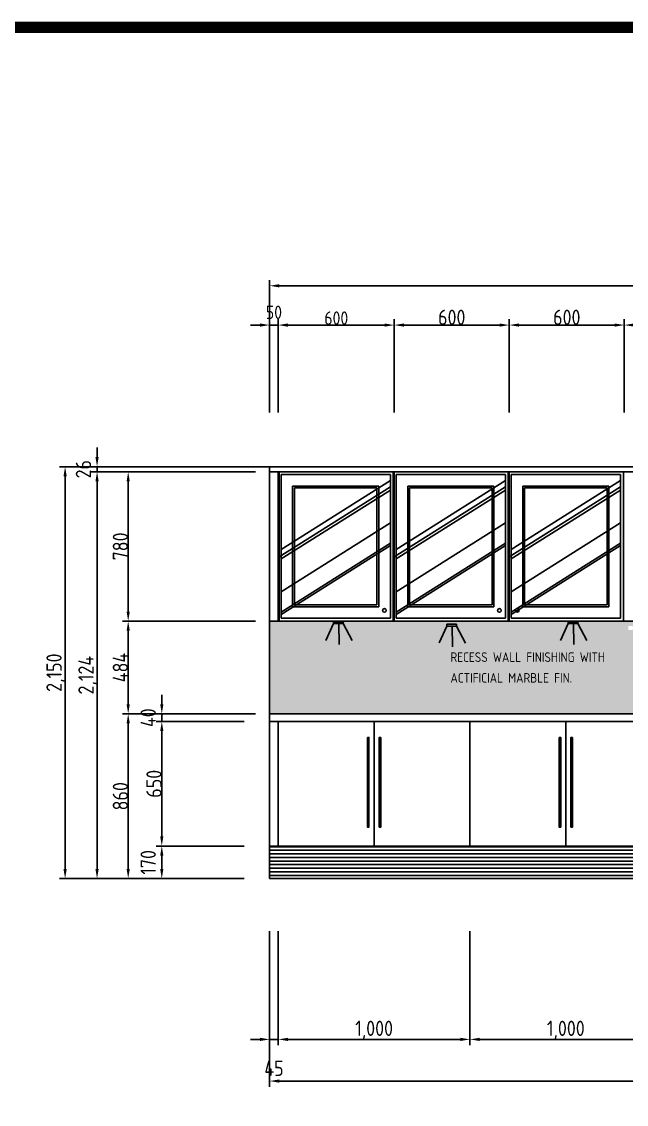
# Model space of a CAD drawing. Extents: x 0 to 79700, y -68 to 28499.
# Drawn here: x 59089 to 62243, y 12161 to 17812 of the extents above; entities that cross this region are included whole.
import ezdxf

# ---------------------------------------------------------------- set-up
doc = ezdxf.new("R2010")
doc.units = 0
doc.header["$LTSCALE"] = 50
doc.header["$MEASUREMENT"] = 0
doc.header["$PDMODE"] = 3
doc.linetypes.add('BORDER2', pattern=[0.875, 0.25, -0.125, 0.25, -0.125, 0, -0.125])
doc.linetypes.add('DASHDOT', pattern=[1, 0.5, -0.25, 0, -0.25])
doc.layers.get('0').update_dxf_attribs({"linetype": 'CONTINUOUS'})
doc.layers.get('DEFPOINTS').update_dxf_attribs({"linetype": 'CONTINUOUS'})
for name, color, linetype in [('A1', 11, 'CONTINUOUS'), ('A4', 62, 'CONTINUOUS'), ('ACC', 40, 'DASHDOT'), ('AQE', 20, 'CONTINUOUS'), ('BASE', 2, 'CONTINUOUS'), ('V', 4, 'CONTINUOUS')]:
    doc.layers.add(name, color=color, linetype=linetype)
doc.styles.get("Standard").update_dxf_attribs({"font": 'architxt.shx'})
doc.dimstyles.new('STANDARD$0', dxfattribs={"dimscale": 0, "dimtxt": 80, "dimasz": 50, "dimexe": 30, "dimexo": 150, "dimtad": 3, "dimdec": 0, "dimdsep": 46, "dimlunit": 6, "dimtxsty": 'Standard', "dimcen": 80, "dimclrd": 254, "dimclre": 254, "dimadec": 0, "dimazin": 0, "dimtfac": 1, "dimtdec": 0, "dimtmove": 2, "dimatfit": 3, "dimfxl": 1, "dimtolj": 1, "dimtzin": 0, "dimarcsym": 0})

# ---------------------------------------------------------------- blocks, each defined once
blk = doc.blocks.new('2001')
at = {"color": 60, "ltscale": 200}
for p, q in [((-7.1, 47), (42.9, 47)), ((-7.1, 47), (-7.1, 37)), ((-7.1, 47), (-7.1, 47)), ((-7.1, 47), (-7.1, 47)), ((42.9, 47), (42.9, 37))]:
    blk.add_line(p, q, dxfattribs=at)
at = {"color": 70, "ltscale": 200}
blk.add_line((-7.1, 37), (42.9, 37), dxfattribs=at)
at = {"layer": 'ACC', "color": 21, "linetype": 'BORDER2', "ltscale": 50}
for p, q in [((-7.1, 37), (-47.3, -51)), ((20.9, 37.3), (22.7, -72)), ((42.9, 37), (90.1, -51.9))]:
    blk.add_line(p, q, dxfattribs=at)
blk = doc.blocks.new('*D545')
at = {"color": 254, "lineweight": -2, "transparency": 16777216}
for p, q in [((60382.8, 13065.2), (60382.8, 12470)), ((60427.8, 13065.2), (60427.8, 12470)), ((60332.8, 12500), (60282.8, 12500)), ((60382.8, 12500), (60427.8, 12500)), ((60477.8, 12500), (60527.8, 12500))]:
    blk.add_line(p, q, dxfattribs=at)
at = {"color": 254, "transparency": 16777216}
for points in [[(60332.8, 12508.3), (60332.8, 12491.7), (60382.8, 12500)], [(60477.8, 12508.3), (60477.8, 12491.7), (60427.8, 12500)]]:
    blk.add_solid(points, dxfattribs=at)
at = {"layer": 'DEFPOINTS', "color": 0, "transparency": 16777216}
for p in [(60382.8, 13215.2), (60427.8, 13215.2), (60427.8, 12500)]:
    blk.add_point(p, dxfattribs=at)
at = {"color": 0, "transparency": 16777216, "insert": (60405.3, 12349.1), "char_height": 80, "attachment_point": 5}
blk.add_mtext('\\A1;45', dxfattribs=at)
blk = doc.blocks.new('*D546')
at = {"color": 254, "lineweight": -2, "transparency": 16777216}
for p, q in [((60427.8, 13065.2), (60427.8, 12470)), ((61427.8, 13065.2), (61427.8, 12470)), ((60477.8, 12500), (61377.8, 12500))]:
    blk.add_line(p, q, dxfattribs=at)
at = {"color": 254, "transparency": 16777216}
for points in [[(60477.8, 12508.3), (60477.8, 12491.7), (60427.8, 12500)], [(61377.8, 12508.3), (61377.8, 12491.7), (61427.8, 12500)]]:
    blk.add_solid(points, dxfattribs=at)
at = {"layer": 'DEFPOINTS', "color": 0, "transparency": 16777216}
for p in [(60427.8, 13215.2), (61427.8, 13215.2), (61427.8, 12500)]:
    blk.add_point(p, dxfattribs=at)
at = {"color": 0, "transparency": 16777216, "insert": (60927.8, 12548.3), "char_height": 80, "attachment_point": 5}
blk.add_mtext('\\A1;1,000', dxfattribs=at)
blk = doc.blocks.new('*D547')
at = {"color": 254, "lineweight": -2, "transparency": 16777216}
for p, q in [((61427.8, 13065.2), (61427.8, 12470)), ((62427.8, 13065.2), (62427.8, 12470)), ((61477.8, 12500), (62377.8, 12500))]:
    blk.add_line(p, q, dxfattribs=at)
at = {"color": 254, "transparency": 16777216}
for points in [[(61477.8, 12508.3), (61477.8, 12491.7), (61427.8, 12500)], [(62377.8, 12508.3), (62377.8, 12491.7), (62427.8, 12500)]]:
    blk.add_solid(points, dxfattribs=at)
at = {"layer": 'DEFPOINTS', "color": 0, "transparency": 16777216}
for p in [(61427.8, 13215.2), (62427.8, 13215.2), (62427.8, 12500)]:
    blk.add_point(p, dxfattribs=at)
at = {"color": 0, "transparency": 16777216, "insert": (61927.8, 12548.3), "char_height": 80, "attachment_point": 5}
blk.add_mtext('\\A1;1,000', dxfattribs=at)
blk = doc.blocks.new('*D554')
at = {"color": 254, "lineweight": -2, "transparency": 16777216}
for p, q in [((60382.8, 13065.2), (60382.8, 12252.4)), ((65512.8, 13065.2), (65512.8, 12252.4)), ((60432.8, 12282.4), (65462.8, 12282.4))]:
    blk.add_line(p, q, dxfattribs=at)
at = {"color": 254, "transparency": 16777216}
for points in [[(60432.8, 12290.8), (60432.8, 12274.1), (60382.8, 12282.4)], [(65462.8, 12290.8), (65462.8, 12274.1), (65512.8, 12282.4)]]:
    blk.add_solid(points, dxfattribs=at)
at = {"layer": 'DEFPOINTS', "color": 0, "transparency": 16777216}
for p in [(60382.8, 13215.2), (65512.8, 13215.2), (65512.8, 12282.4)]:
    blk.add_point(p, dxfattribs=at)
at = {"color": 0, "transparency": 16777216, "insert": (62947.8, 12330.7), "char_height": 80, "attachment_point": 5}
blk.add_mtext('\\A1;5,130', dxfattribs=at)
blk = doc.blocks.new('*D555')
at = {"color": 254, "lineweight": -2, "transparency": 16777216}
for p, q in [((61032.8, 15772), (61032.8, 16258.6)), ((61082.8, 16228.6), (61582.8, 16228.6)), ((61632.8, 15772), (61632.8, 16258.6))]:
    blk.add_line(p, q, dxfattribs=at)
at = {"color": 254, "transparency": 16777216}
for points in [[(61082.8, 16236.9), (61082.8, 16220.3), (61032.8, 16228.6)], [(61582.8, 16236.9), (61582.8, 16220.3), (61632.8, 16228.6)]]:
    blk.add_solid(points, dxfattribs=at)
at = {"layer": 'DEFPOINTS', "color": 0, "transparency": 16777216}
for p in [(61632.8, 16228.6), (61032.8, 15622), (61632.8, 15622)]:
    blk.add_point(p, dxfattribs=at)
at = {"color": 0, "transparency": 16777216, "insert": (61332.8, 16269.2), "char_height": 80, "attachment_point": 5}
blk.add_mtext('\\A1;600', dxfattribs=at)
blk = doc.blocks.new('*D556')
at = {"color": 254, "lineweight": -2, "transparency": 16777216}
for p, q in [((61632.8, 15772), (61632.8, 16258.6)), ((61682.8, 16228.6), (62182.8, 16228.6)), ((62232.8, 15772), (62232.8, 16258.6))]:
    blk.add_line(p, q, dxfattribs=at)
at = {"color": 254, "transparency": 16777216}
for points in [[(61682.8, 16236.9), (61682.8, 16220.3), (61632.8, 16228.6)], [(62182.8, 16236.9), (62182.8, 16220.3), (62232.8, 16228.6)]]:
    blk.add_solid(points, dxfattribs=at)
at = {"layer": 'DEFPOINTS', "color": 0, "transparency": 16777216}
for p in [(62232.8, 16228.6), (61632.8, 15622), (62232.8, 15622)]:
    blk.add_point(p, dxfattribs=at)
at = {"color": 0, "transparency": 16777216, "insert": (61932.8, 16269.2), "char_height": 80, "attachment_point": 5}
blk.add_mtext('\\A1;600', dxfattribs=at)
blk = doc.blocks.new('*D557')
at = {"color": 254, "lineweight": -2, "transparency": 16777216}
for p, q in [((62232.8, 15772), (62232.8, 16258.6)), ((62282.8, 16228.6), (62782.8, 16228.6)), ((62832.8, 15772), (62832.8, 16258.6))]:
    blk.add_line(p, q, dxfattribs=at)
at = {"color": 254, "transparency": 16777216}
for points in [[(62282.8, 16236.9), (62282.8, 16220.3), (62232.8, 16228.6)], [(62782.8, 16236.9), (62782.8, 16220.3), (62832.8, 16228.6)]]:
    blk.add_solid(points, dxfattribs=at)
at = {"layer": 'DEFPOINTS', "color": 0, "transparency": 16777216}
for p in [(62832.8, 16228.6), (62232.8, 15622), (62832.8, 15622)]:
    blk.add_point(p, dxfattribs=at)
at = {"color": 0, "transparency": 16777216, "insert": (62532.8, 16269.2), "char_height": 80, "attachment_point": 5}
blk.add_mtext('\\A1;600', dxfattribs=at)
blk = doc.blocks.new('*D563')
at = {"color": 254, "lineweight": -2, "transparency": 16777216}
for p, q in [((60382.8, 15772), (60382.8, 16463.6)), ((65512.8, 15772), (65512.8, 16463.6)), ((60432.8, 16433.6), (65462.8, 16433.6))]:
    blk.add_line(p, q, dxfattribs=at)
at = {"color": 254, "transparency": 16777216}
for points in [[(60432.8, 16441.9), (60432.8, 16425.3), (60382.8, 16433.6)], [(65462.8, 16441.9), (65462.8, 16425.3), (65512.8, 16433.6)]]:
    blk.add_solid(points, dxfattribs=at)
at = {"layer": 'DEFPOINTS', "color": 0, "transparency": 16777216}
for p in [(65512.8, 16433.6), (60382.8, 15622), (65512.8, 15622)]:
    blk.add_point(p, dxfattribs=at)
at = {"color": 0, "transparency": 16777216, "insert": (62947.8, 16481.8), "char_height": 80, "attachment_point": 5}
blk.add_mtext('\\A1;5,130', dxfattribs=at)
blk = doc.blocks.new('*D564')
at = {"color": 254, "lineweight": -2, "transparency": 16777216}
for p, q in [((60249.3, 13509.2), (59790.2, 13509.2)), ((59820.2, 13389.2), (59820.2, 13459.2)), ((60249.3, 13339.2), (59790.2, 13339.2))]:
    blk.add_line(p, q, dxfattribs=at)
at = {"color": 254, "transparency": 16777216}
for points in [[(59811.9, 13459.2), (59828.6, 13459.2), (59820.2, 13509.2)], [(59811.9, 13389.2), (59828.6, 13389.2), (59820.2, 13339.2)]]:
    blk.add_solid(points, dxfattribs=at)
at = {"layer": 'DEFPOINTS', "color": 0, "transparency": 16777216}
for p in [(59820.2, 13509.2), (60399.3, 13509.2), (60399.3, 13339.2)]:
    blk.add_point(p, dxfattribs=at)
at = {"color": 0, "transparency": 16777216, "insert": (59749.3, 13424.2), "char_height": 80, "attachment_point": 5, "rotation": 90}
blk.add_mtext('\\A1;170', dxfattribs=at)
blk = doc.blocks.new('*D565')
at = {"color": 254, "lineweight": -2, "transparency": 16777216}
for p, q in [((60249.3, 14159.2), (59790.2, 14159.2)), ((59820.2, 13559.2), (59820.2, 14109.2)), ((60249.3, 13509.2), (59790.2, 13509.2))]:
    blk.add_line(p, q, dxfattribs=at)
at = {"color": 254, "transparency": 16777216}
for points in [[(59811.9, 14109.2), (59828.6, 14109.2), (59820.2, 14159.2)], [(59811.9, 13559.2), (59828.6, 13559.2), (59820.2, 13509.2)]]:
    blk.add_solid(points, dxfattribs=at)
at = {"layer": 'DEFPOINTS', "color": 0, "transparency": 16777216}
for p in [(59820.2, 14159.2), (60399.3, 14159.2), (60399.3, 13509.2)]:
    blk.add_point(p, dxfattribs=at)
at = {"color": 0, "transparency": 16777216, "insert": (59779.6, 13834.2), "char_height": 80, "attachment_point": 5, "rotation": 90}
blk.add_mtext('\\A1;650', dxfattribs=at)
blk = doc.blocks.new('*D566')
at = {"color": 254, "lineweight": -2, "transparency": 16777216}
for p, q in [((59820.2, 14249.2), (59820.2, 14299.2)), ((60308.8, 14199.2), (59790.2, 14199.2)), ((59820.2, 14159.2), (59820.2, 14199.2)), ((60249.3, 14159.2), (59790.2, 14159.2)), ((59820.2, 14109.2), (59820.2, 14059.2))]:
    blk.add_line(p, q, dxfattribs=at)
at = {"color": 254, "transparency": 16777216}
for points in [[(59811.9, 14249.2), (59828.6, 14249.2), (59820.2, 14199.2)], [(59811.9, 14109.2), (59828.6, 14109.2), (59820.2, 14159.2)]]:
    blk.add_solid(points, dxfattribs=at)
at = {"layer": 'DEFPOINTS', "color": 0, "transparency": 16777216}
for p in [(59820.2, 14199.2), (60458.8, 14199.2), (60399.3, 14159.2)]:
    blk.add_point(p, dxfattribs=at)
at = {"color": 0, "transparency": 16777216, "insert": (59749.3, 14179.2), "char_height": 80, "attachment_point": 5, "rotation": 90}
blk.add_mtext('\\A1;40', dxfattribs=at)
blk = doc.blocks.new('*D567')
at = {"color": 254, "lineweight": -2, "transparency": 16777216}
for p, q in [((60308.8, 14199.2), (59615, 14199.2)), ((59645, 13389.2), (59645, 14149.2)), ((60249.3, 13339.2), (59615, 13339.2))]:
    blk.add_line(p, q, dxfattribs=at)
at = {"color": 254, "transparency": 16777216}
for points in [[(59636.7, 14149.2), (59653.3, 14149.2), (59645, 14199.2)], [(59636.7, 13389.2), (59653.3, 13389.2), (59645, 13339.2)]]:
    blk.add_solid(points, dxfattribs=at)
at = {"layer": 'DEFPOINTS', "color": 0, "transparency": 16777216}
for p in [(59645, 14199.2), (60458.8, 14199.2), (60399.3, 13339.2)]:
    blk.add_point(p, dxfattribs=at)
at = {"color": 0, "transparency": 16777216, "insert": (59604.4, 13769.2), "char_height": 80, "attachment_point": 5, "rotation": 90}
blk.add_mtext('\\A1;860', dxfattribs=at)
blk = doc.blocks.new('*D568')
at = {"color": 254, "lineweight": -2, "transparency": 16777216}
for p, q in [((60308.8, 14683.2), (59615, 14683.2)), ((59645, 14249.2), (59645, 14633.2)), ((60308.8, 14199.2), (59615, 14199.2))]:
    blk.add_line(p, q, dxfattribs=at)
at = {"color": 254, "transparency": 16777216}
for points in [[(59636.7, 14633.2), (59653.3, 14633.2), (59645, 14683.2)], [(59636.7, 14249.2), (59653.3, 14249.2), (59645, 14199.2)]]:
    blk.add_solid(points, dxfattribs=at)
at = {"layer": 'DEFPOINTS', "color": 0, "transparency": 16777216}
for p in [(59645, 14683.2), (60458.8, 14683.2), (60458.8, 14199.2)]:
    blk.add_point(p, dxfattribs=at)
at = {"color": 0, "transparency": 16777216, "insert": (59604.4, 14441.2), "char_height": 80, "attachment_point": 5, "rotation": 90}
blk.add_mtext('\\A1;484', dxfattribs=at)
blk = doc.blocks.new('*D569')
at = {"color": 254, "lineweight": -2, "transparency": 16777216}
for p, q in [((60308.8, 15463.2), (59615, 15463.2)), ((59645, 14733.2), (59645, 15413.2)), ((60308.8, 14683.2), (59615, 14683.2))]:
    blk.add_line(p, q, dxfattribs=at)
at = {"color": 254, "transparency": 16777216}
for points in [[(59636.7, 15413.2), (59653.3, 15413.2), (59645, 15463.2)], [(59636.7, 14733.2), (59653.3, 14733.2), (59645, 14683.2)]]:
    blk.add_solid(points, dxfattribs=at)
at = {"layer": 'DEFPOINTS', "color": 0, "transparency": 16777216}
for p in [(59645, 15463.2), (60458.8, 15463.2), (60458.8, 14683.2)]:
    blk.add_point(p, dxfattribs=at)
at = {"color": 0, "transparency": 16777216, "insert": (59604.4, 15073.2), "char_height": 80, "attachment_point": 5, "rotation": 90}
blk.add_mtext('\\A1;780', dxfattribs=at)
blk = doc.blocks.new('*D570')
at = {"color": 254, "lineweight": -2, "transparency": 16777216}
for p, q in [((60052.8, 15463.2), (59452.6, 15463.2)), ((59482.6, 13389.2), (59482.6, 15413.2)), ((60052.8, 13339.2), (59452.6, 13339.2))]:
    blk.add_line(p, q, dxfattribs=at)
at = {"color": 254, "transparency": 16777216}
for points in [[(59474.2, 15413.2), (59490.9, 15413.2), (59482.6, 15463.2)], [(59474.2, 13389.2), (59490.9, 13389.2), (59482.6, 13339.2)]]:
    blk.add_solid(points, dxfattribs=at)
at = {"layer": 'DEFPOINTS', "color": 0, "transparency": 16777216}
for p in [(59482.6, 15463.2), (60202.8, 15463.2), (60202.8, 13339.2)]:
    blk.add_point(p, dxfattribs=at)
at = {"color": 0, "transparency": 16777216, "insert": (59434.3, 14401.2), "char_height": 80, "attachment_point": 5, "rotation": 90}
blk.add_mtext('\\A1;2,124', dxfattribs=at)
blk = doc.blocks.new('*D571')
at = {"color": 254, "lineweight": -2, "transparency": 16777216}
for p, q in [((59482.6, 15539.2), (59482.6, 15589.2)), ((60308.8, 15489.2), (59452.6, 15489.2)), ((59482.6, 15463.2), (59482.6, 15489.2)), ((60052.8, 15463.2), (59452.6, 15463.2)), ((59482.6, 15413.2), (59482.6, 15363.2))]:
    blk.add_line(p, q, dxfattribs=at)
at = {"color": 254, "transparency": 16777216}
for points in [[(59474.2, 15539.2), (59490.9, 15539.2), (59482.6, 15489.2)], [(59474.2, 15413.2), (59490.9, 15413.2), (59482.6, 15463.2)]]:
    blk.add_solid(points, dxfattribs=at)
at = {"layer": 'DEFPOINTS', "color": 0, "transparency": 16777216}
for p in [(59482.6, 15489.2), (60458.8, 15489.2), (60202.8, 15463.2)]:
    blk.add_point(p, dxfattribs=at)
at = {"color": 0, "transparency": 16777216, "insert": (59411.6, 15476.2), "char_height": 80, "attachment_point": 5, "rotation": 90}
blk.add_mtext('\\A1;26', dxfattribs=at)
blk = doc.blocks.new('*D572')
at = {"color": 254, "lineweight": -2, "transparency": 16777216}
for p, q in [((60052.8, 15489.2), (59285.9, 15489.2)), ((59315.9, 15439.2), (59315.9, 13389.2)), ((60052.8, 13339.2), (59285.9, 13339.2))]:
    blk.add_line(p, q, dxfattribs=at)
at = {"color": 254, "transparency": 16777216}
for points in [[(59307.5, 15439.2), (59324.2, 15439.2), (59315.9, 15489.2)], [(59307.5, 13389.2), (59324.2, 13389.2), (59315.9, 13339.2)]]:
    blk.add_solid(points, dxfattribs=at)
at = {"layer": 'DEFPOINTS', "color": 0, "transparency": 16777216}
for p in [(60202.8, 15489.2), (59315.9, 13339.2), (60202.8, 13339.2)]:
    blk.add_point(p, dxfattribs=at)
at = {"color": 0, "transparency": 16777216, "insert": (59267.6, 14414.2), "char_height": 80, "attachment_point": 5, "rotation": 90}
blk.add_mtext('\\A1;2,150', dxfattribs=at)
blk = doc.blocks.new('forma3')
blk.add_line((0, 297), (420, 297))
at = {"const_width": 2}
blk.add_lwpolyline([(0, 297), (0, 0), (420, 0), (420, 297)], close=True, dxfattribs=at)

msp = doc.modelspace()

# ---------------------------------------------------------------- hatches: boundary and pattern name
at = {"ltscale": 10}
h = msp.add_hatch(dxfattribs=at)
h.set_pattern_fill('AR-CONC', color=62, scale=30, style=0)
h.set_pattern_definition([(50, (117907.31, -7812.86), (215.17805, -18.82564), [22.5, -247.5]), (355, (117907.3, -7812.86), (-41.6254, 225.65764), [18, -198]), (100.4514, (117925.24, -7814.43), (173.5528, 206.83186), [19.12206, -210.3426]), (46.1842, (117907.3, -7752.86), (320.1723, -49.6557), [33.75, -371.25]), (96.6356, (117934, -7757), (280.3988, 292.2354), [28.683, -315.5139]), (351.1842, (117907.3, -7752.86), (280.3986, 292.2356), [27, -297]), (21, (117937.31, -7767.86), (179.0721, -120.78567), [22.5, -247.5]), (326, (117937.3, -7767.86), (72.9946, 217.545), [18, -198]), (71.4514, (117952.23, -7777.92), (252.0668, 96.75915), [19.12206, -210.3426]), (37.5, (117907.31, -7812.86), (3.64796, 99.86816), [0, -195.6, 0, -201, 0, -198.75]), (7.5, (117907.31, -7812.86), (78.92086, 118.32351), [0, -114.6, 0, -191.1, 0, -75.75]), (327.5, (117840.41, -7812.86), (160.14673, -6.76646), [0, -75, 0, -234, 0, -310.5]), (317.5, (117810.41, -7812.86), (174.95585, 30.0315), [0, -97.5, 0, -155.4, 0, -220.5])])
h.paths.add_polyline_path([(63432.80995, 14683.24471), (61989.86582, 14683.24471), (61989.86582, 14670.34453), (61939.86582, 14670.34453), (61939.86582, 14683.24471), (61627.80995, 14683.24471), (61027.80995, 14683.24471), (60766.1822, 14683.24471), (60766.1822, 14670.34453), (60716.1822, 14670.34453), (60716.1822, 14683.24471), (60427.80995, 14683.24471), (60382.80995, 14683.24471), (60382.80995, 14199.24471), (63432.80995, 14199.24471)])
h.paths.add_polyline_path([(62562.53088, 14639.43187), (62562.53088, 14615.46326), (62555.00855, 14615.46326), (62555.00855, 14639.43187), (62516.9002, 14639.43187), (62516.9002, 14615.46326), (62509.37786, 14615.46326), (62509.37786, 14639.43187), (62369.36082, 14639.43187), (62369.36082, 14615.46326), (62361.83849, 14615.46326), (62361.83849, 14639.43187), (62272.15975, 14639.43187), (62272.15975, 14636.55551), (62253.93552, 14636.55551), (62253.93552, 14657.29818), (62272.15975, 14657.29818), (62272.15975, 14655.43187), (62361.83849, 14655.43187), (62361.83849, 14660.5664), (62369.36082, 14660.5664), (62369.36082, 14655.43187), (62509.37786, 14655.43187), (62509.37786, 14660.5664), (62516.00571, 14660.5664), (62518.5654, 14666.15841), (62518.5654, 14676.15841), (62568.5654, 14676.15841), (62568.5654, 14666.15841), (62574.25961, 14655.43187), (63011.86093, 14655.43187), (63016.77091, 14666.15841), (63016.77091, 14676.15841), (63066.77091, 14676.15841), (63066.77091, 14666.15841), (63072.46512, 14655.43187), (63381.54714, 14655.43187), (63381.54714, 14657.29818), (63399.8914, 14657.29818), (63399.8914, 14636.55551), (63381.54714, 14636.55551), (63381.54714, 14639.43187)], flags=16)
h.paths.add_polyline_path([(61356.90944, 14657.56414), (61306.90944, 14657.56414), (61306.90944, 14667.56414), (61356.90944, 14667.56414)], flags=16)
h.paths.add_polyline_path([(65512.80995, 14683.24471), (64332.80995, 14683.24471), (64332.80995, 14199.24471), (65512.80995, 14199.24471)])
h.paths.add_polyline_path([(64662.53088, 14639.43187), (64662.53088, 14615.46326), (64655.00855, 14615.46326), (64655.00855, 14639.43187), (64629.36574, 14639.43187), (64618.39432, 14615.46326), (64609.37786, 14615.46326), (64609.37786, 14639.43187), (64469.36082, 14639.43187), (64469.36082, 14615.46326), (64461.83849, 14615.46326), (64461.83849, 14639.43187), (64372.15975, 14639.43187), (64372.15975, 14636.55551), (64353.93552, 14636.55551), (64353.93552, 14657.29818), (64372.15975, 14657.29818), (64372.15975, 14655.43187), (64461.83849, 14655.43187), (64461.83849, 14660.5664), (64469.36082, 14660.5664), (64469.36082, 14655.43187), (64609.37786, 14655.43187), (64609.37786, 14660.5664), (64616.9002, 14660.5664), (64616.9002, 14655.43187), (64636.6896, 14655.43187), (64641.59957, 14666.15841), (64641.59957, 14676.15841), (64691.59957, 14676.15841), (64691.59957, 14666.15841), (64697.29378, 14655.43187), (65150.83321, 14655.43187), (65155.74319, 14666.15841), (65155.74319, 14676.15841), (65205.74319, 14676.15841), (65205.74319, 14666.15841), (65211.43739, 14655.43187), (65481.54714, 14655.43187), (65481.54714, 14657.29818), (65499.8914, 14657.29818), (65499.8914, 14636.55551), (65481.54714, 14636.55551), (65481.54714, 14639.43187)], flags=16)
h.paths.add_polyline_path([(61312.27795, 14348.17779), (62235.95845, 14348.17779), (62235.95845, 14424.91952), (61312.27795, 14424.91952)], flags=24)
h.paths.add_polyline_path([(61313.22798, 14456.35124), (62457.07035, 14456.35124), (62457.07035, 14533.09297), (61313.22798, 14533.09297)], flags=24)
h.paths.add_polyline_path([(63299.812, 14559.1937), (64443.65436, 14559.1937), (64443.65436, 14635.93544), (63299.812, 14635.93544)], flags=9)
h.paths.add_polyline_path([(64358.01472, 14348.17779), (65281.69523, 14348.17779), (65281.69523, 14424.91952), (64358.01472, 14424.91952)], flags=24)
h.paths.add_polyline_path([(64358.96475, 14456.35124), (65502.80712, 14456.35124), (65502.80712, 14533.09297), (64358.96475, 14533.09297)], flags=24)
h = msp.add_hatch(dxfattribs=at)
h.set_pattern_fill('ANSI31', color=62, scale=150, angle=315, style=0)
h.set_pattern_definition([(0, (117907.311, -7812.857), (5e-15, 18.75), [])])
h.paths.add_polyline_path([(62971.2833, 13509.24471), (62971.2833, 13339.24471), (63596.80995, 13339.24471), (63596.80995, 13509.24471)])
h.paths.add_polyline_path([(64196.80995, 13509.24471), (64196.80995, 13339.24471), (64787.30995, 13339.24471), (64787.30995, 13509.24471)])
h.paths.add_polyline_path([(65347.30995, 13509.24471), (65347.30995, 13339.24471), (65512.80995, 13339.24471), (65512.80995, 13509.24471)])
h.paths.add_polyline_path([(60382.80995, 13509.24471), (60382.80995, 13339.24471), (62461.02067, 13339.24471), (62461.02067, 13509.24471)])

# ---------------------------------------------------------------- linework, layer by layer
at = {"color": 254, "ltscale": 10}
for p, q in [((60332.80995, 16228.59171), (60282.80995, 16228.59171)), ((60382.80995, 15771.95216), (60382.80995, 16258.59171)), ((60382.80995, 16228.59171), (60427.80995, 16228.59171)), ((60427.80995, 15771.95216), (60427.80995, 16258.59171)), ((60427.80995, 15771.95216), (60427.80995, 16258.59171)), ((60477.80995, 16228.59171), (60982.80995, 16228.59171)), ((60477.80995, 16228.59171), (60527.80995, 16228.59171)), ((61032.80995, 15771.95216), (61032.80995, 16258.59171))]:
    msp.add_line(p, q, dxfattribs=at)
at = {"ltscale": 10}
for p, q in [((59600.85817, 15489.24471), (60382.80995, 15489.24471)), ((65512.80995, 15463.24471), (60382.80995, 15463.24471)), ((65512.80995, 15463.24471), (60382.80995, 15463.24471)), ((60432.80995, 15463.24471), (60432.80995, 14683.24471)), ((61032.80995, 15463.24471), (61032.80995, 14683.24471)), ((61632.80995, 15463.24471), (61632.80995, 14683.24471)), ((63432.80995, 14683.24471), (60382.80995, 14683.24471)), ((65512.80995, 14199.24471), (60382.80995, 14199.24471)), ((65512.80995, 14159.24471), (60382.80995, 14159.24471)), ((60427.80995, 14159.24471), (60427.80995, 13509.24471)), ((60927.80995, 14159.24471), (60927.80995, 13509.24471)), ((61427.80995, 14159.24471), (61427.80995, 13509.24471)), ((61927.80995, 14159.24471), (61927.80995, 13509.24471)), ((64787.30995, 13509.24471), (60382.80995, 13509.24471))]:
    msp.add_line(p, q, dxfattribs=at)
for p, q in [((60427.80995, 15463.24471), (61027.80995, 15463.24471)), ((60427.80995, 15463.24471), (60427.80995, 14683.24471)), ((60427.80995, 15463.24471), (61027.80995, 15463.24471)), ((60427.80995, 15463.24471), (60427.80995, 14683.24471)), ((60427.80995, 15463.24471), (60427.80995, 14683.24471)), ((61027.80995, 15463.24471), (61627.80995, 15463.24471)), ((61027.80995, 15463.24471), (61027.80995, 14683.24471)), ((61027.80995, 15463.24471), (61027.80995, 14683.24471)), ((61027.80995, 15463.24471), (61627.80995, 15463.24471)), ((61027.80995, 15463.24471), (61027.80995, 14683.24471)), ((61027.80995, 15463.24471), (61027.80995, 14683.24471)), ((61627.80995, 15463.24471), (62227.80995, 15463.24471)), ((61627.80995, 15463.24471), (61627.80995, 14683.24471)), ((61627.80995, 15463.24471), (62227.80995, 15463.24471)), ((62227.80995, 15463.24471), (62227.80995, 14683.24471)), ((61627.80995, 14683.24471), (62227.80995, 14683.24471))]:
    msp.add_line(p, q)
at = {"ltscale": 300}
for p, q in [((61627.80995, 15463.24471), (62227.80995, 15463.24471)), ((60427.80995, 14683.24471), (61027.80995, 14683.24471)), ((60427.80995, 14683.24471), (61027.80995, 14683.24471)), ((61027.80995, 14683.24471), (61627.80995, 14683.24471)), ((61027.80995, 14683.24471), (61627.80995, 14683.24471)), ((61627.80995, 14683.24471), (62227.80995, 14683.24471)), ((61627.80995, 14683.24471), (62227.80995, 14683.24471))]:
    msp.add_line(p, q, dxfattribs=at)
at = {"ltscale": 10}
for centre in [(60981.39846, 14739.15629), (61581.39846, 14739.15629), (61674.22145, 14739.15629)]:
    msp.add_circle(centre, 9.42009, dxfattribs=at)
at = {"color": 254, "ltscale": 10}
for points in [[(60332.80995, 16236.92504), (60332.80995, 16220.25838), (60382.80995, 16228.59171)], [(60477.80995, 16236.92504), (60477.80995, 16220.25838), (60427.80995, 16228.59171)], [(60477.80995, 16236.92504), (60477.80995, 16220.25838), (60427.80995, 16228.59171)], [(60982.80995, 16236.92504), (60982.80995, 16220.25838), (61032.80995, 16228.59171)]]:
    msp.add_solid(points, dxfattribs=at)
at = {"layer": 'A1'}
for p, q in [((60442.80995, 15448.24471), (61012.80995, 15448.24471)), ((60442.80995, 14698.24471), (60442.80995, 15448.24471)), ((61012.80995, 15448.24471), (61012.80995, 14698.24471)), ((61042.80995, 15448.24471), (61612.80995, 15448.24471)), ((61042.80995, 14698.24471), (61042.80995, 15448.24471)), ((61612.80995, 15448.24471), (61612.80995, 14698.24471)), ((61642.80995, 15448.24471), (62212.80995, 15448.24471)), ((61642.80995, 14698.24471), (61642.80995, 15448.24471)), ((62212.80995, 15448.24471), (62212.80995, 14698.24471)), ((60502.80995, 15388.24471), (60952.80995, 15388.24471)), ((60502.80995, 14758.24471), (60502.80995, 15388.24471)), ((60512.80995, 15378.24471), (60942.80995, 15378.24471)), ((60512.80995, 14768.24471), (60512.80995, 15378.24471)), ((60942.80995, 15378.24471), (60942.80995, 14768.24471)), ((60952.80995, 15388.24471), (60952.80995, 14758.24471)), ((61102.80995, 15388.24471), (61552.80995, 15388.24471)), ((61102.80995, 14758.24471), (61102.80995, 15388.24471)), ((61112.80995, 15378.24471), (61542.80995, 15378.24471)), ((61112.80995, 14768.24471), (61112.80995, 15378.24471)), ((61542.80995, 15378.24471), (61542.80995, 14768.24471)), ((61552.80995, 15388.24471), (61552.80995, 14758.24471)), ((61702.80995, 15388.24471), (62152.80995, 15388.24471)), ((61702.80995, 14758.24471), (61702.80995, 15388.24471)), ((61712.80995, 15378.24471), (62142.80995, 15378.24471)), ((61712.80995, 14768.24471), (61712.80995, 15378.24471)), ((62142.80995, 15378.24471), (62142.80995, 14768.24471)), ((62152.80995, 15388.24471), (62152.80995, 14758.24471)), ((60952.80995, 14758.24471), (60502.80995, 14758.24471)), ((60942.80995, 14768.24471), (60512.80995, 14768.24471)), ((61552.80995, 14758.24471), (61102.80995, 14758.24471)), ((61542.80995, 14768.24471), (61112.80995, 14768.24471)), ((62152.80995, 14758.24471), (61702.80995, 14758.24471)), ((62142.80995, 14768.24471), (61712.80995, 14768.24471)), ((61012.80995, 14698.24471), (60442.80995, 14698.24471)), ((61612.80995, 14698.24471), (61042.80995, 14698.24471)), ((62212.80995, 14698.24471), (61642.80995, 14698.24471))]:
    msp.add_line(p, q, dxfattribs=at)
at = {"layer": 'A4'}
for p, q in [((60427.80995, 15014.86464), (61012.80995, 15384.33832)), ((60442.80995, 15057.67488), (61012.80995, 15417.67488)), ((61027.80995, 15014.86464), (61612.80995, 15384.33832)), ((61042.80995, 15057.67488), (61612.80995, 15417.67488)), ((61627.80995, 15014.86464), (62212.80995, 15384.33832)), ((61642.80995, 15057.67488), (62212.80995, 15417.67488)), ((60442.80995, 15007.67008), (61012.80995, 15367.67008)), ((61042.80995, 15007.67008), (61612.80995, 15367.67008)), ((61642.80995, 15007.67008), (62212.80995, 15367.67008)), ((60442.80995, 14836.82049), (61012.80995, 15196.82049)), ((61042.80995, 14836.82049), (61612.80995, 15196.82049)), ((61642.80995, 14836.82049), (62212.80995, 15196.82049)), ((60442.80995, 14729.88909), (61012.80995, 15089.88909)), ((61042.80995, 14729.88909), (61612.80995, 15089.88909)), ((61642.80995, 14729.88909), (62212.80995, 15089.88909)), ((60442.80995, 14717.73782), (61012.80995, 15077.73782)), ((61042.80995, 14717.73782), (61612.80995, 15077.73782)), ((61642.80995, 14717.73782), (62212.80995, 15077.73782))]:
    msp.add_line(p, q, dxfattribs=at)
at = {"layer": 'BASE', "ltscale": 10}
for points in [[(60892.44186, 14075.9579), (60900.87347, 14075.9579), (60900.87347, 13608.22251), (60892.44186, 13608.22251)], [(60963.17804, 14075.9579), (60954.74643, 14075.9579), (60954.74643, 13608.22251), (60963.17804, 13608.22251)], [(61892.44186, 14075.9579), (61900.87347, 14075.9579), (61900.87347, 13608.22251), (61892.44186, 13608.22251)], [(61963.17804, 14075.9579), (61954.74643, 14075.9579), (61954.74643, 13608.22251), (61963.17804, 13608.22251)]]:
    msp.add_lwpolyline(points, close=True, dxfattribs=at)
at = {"layer": 'V', "ltscale": 10}
for p, q in [((65512.80995, 15489.24471), (60382.80995, 15489.24471)), ((60382.80995, 15489.24471), (60382.80995, 13339.24471)), ((65512.80995, 13339.24471), (60382.80995, 13339.24471))]:
    msp.add_line(p, q, dxfattribs=at)

# ---------------------------------------------------------------- block references
at = {"xscale": 30, "yscale": 30, "zscale": 30}
msp.add_blockref('forma3', (54469.50283, 8872.39417), dxfattribs=at)
at = {"layer": 'AQE', "ltscale": 10}
for p in [(60723.2491, 14633.39143), (61313.97634, 14620.61103), (61946.93272, 14633.39143)]:
    msp.add_blockref('2001', p, dxfattribs=at)

# ---------------------------------------------------------------- texts
for s, p in [('RECESS WALL FINISHING WITH', (61326.01827, 14470.30268)), ('ACTIFICIAL MARBLE FIN.', (61326.01827, 14362.12923))]:
    msp.add_text(s, height=50).set_placement(p)
at = {"ltscale": 10, "char_height": 70, "attachment_point": 5}
for s, insert in [('50', (60405.30995, 16295.29276)), ('600', (60730.30995, 16264.98026))]:
    msp.add_mtext(s, dxfattribs=dict(at, insert=insert))

# ---------------------------------------------------------------- dimensions: what is measured, and where the dimension line sits
at = {"ltscale": 10}
for base, p1, p2, picture, middle in [((65512.80995, 16433.58873), (60382.80995, 15621.95216), (65512.80995, 15621.95216), '*D563', (62947.80995, 16481.83278)), ((61632.80995, 16228.59171), (61032.80995, 15621.95216), (61632.80995, 15621.95216), '*D555', (61332.80995, 16269.21671)), ((62232.80995, 16228.59171), (61632.80995, 15621.95216), (62232.80995, 15621.95216), '*D556', (61932.80995, 16269.21671)), ((62832.80995, 16228.59171), (62232.80995, 15621.95216), (62832.80995, 15621.95216), '*D557', (62532.80995, 16269.21671)), ((60427.80995, 12500.01141), (60382.80995, 13215.23287), (60427.80995, 13215.23287), '*D545', (60405.30995, 12349.07391)), ((65512.80995, 12282.44268), (60382.80995, 13215.23287), (65512.80995, 13215.23287), '*D554', (62947.80995, 12330.68673)), ((61427.80995, 12500.01141), (60427.80995, 13215.23287), (61427.80995, 13215.23287), '*D546', (60927.80995, 12548.25546)), ((62427.80995, 12500.01141), (61427.80995, 13215.23287), (62427.80995, 13215.23287), '*D547', (61927.80995, 12548.25546))]:
    dim = msp.add_linear_dim(base=base, p1=p1, p2=p2, dimstyle='STANDARD$0', override={"dimscale": 1}, dxfattribs=at)
    dim.commit()
    dim.dimension.update_dxf_attribs({"geometry": picture, "text_midpoint": middle})
for base, p1, p2, picture, middle in [((59482.56831, 15489.24471), (60202.78497, 15463.24471), (60458.78497, 15489.24471), '*D571', (59411.63081, 15476.24471)), ((59315.87305, 13339.24471), (60202.78497, 15489.24471), (60202.78497, 13339.24471), '*D572', (59267.629, 14414.24471)), ((59482.56831, 15463.24471), (60202.78497, 13339.24471), (60202.78497, 15463.24471), '*D570', (59434.32426, 14401.24471)), ((59644.98929, 15463.24471), (60458.78497, 14683.24471), (60458.78497, 15463.24471), '*D569', (59604.36429, 15073.24471)), ((59644.98929, 14683.24471), (60458.78497, 14199.24471), (60458.78497, 14683.24471), '*D568', (59604.36429, 14441.24471)), ((59820.23311, 14199.24471), (60399.28497, 14159.24471), (60458.78497, 14199.24471), '*D566', (59749.29561, 14179.24471)), ((59644.98929, 14199.24471), (60399.28497, 13339.24471), (60458.78497, 14199.24471), '*D567', (59604.36429, 13769.24471)), ((59820.23311, 14159.24471), (60399.28497, 13509.24471), (60399.28497, 14159.24471), '*D565', (59779.60811, 13834.24471)), ((59820.23311, 13509.24471), (60399.28497, 13339.24471), (60399.28497, 13509.24471), '*D564', (59749.29561, 13424.24471))]:
    dim = msp.add_linear_dim(base=base, p1=p1, p2=p2, angle=90, dimstyle='STANDARD$0', override={"dimscale": 1}, dxfattribs=at)
    dim.commit()
    dim.dimension.update_dxf_attribs({"geometry": picture, "text_midpoint": middle})

doc.saveas('drawing.dxf')
